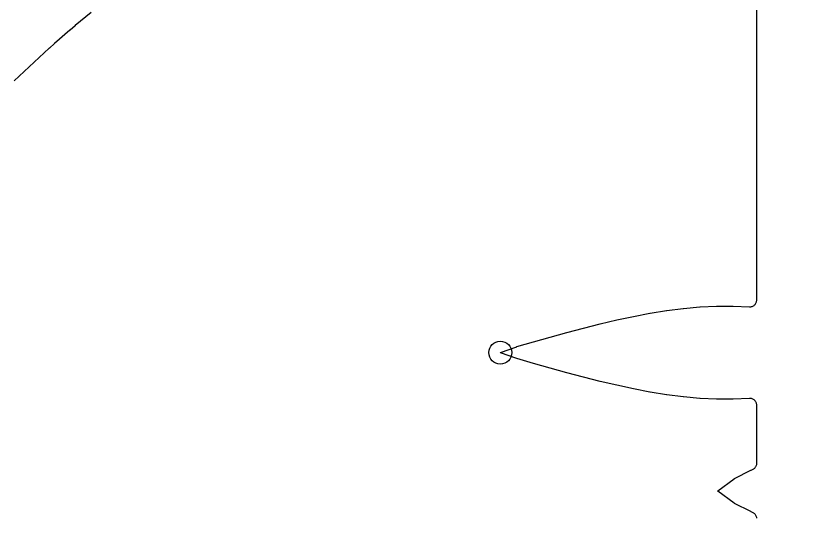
# Model space of a CAD drawing. Header units: millimetres. Extents: x -68 to 68, y -68 to 68.
# Drawn here: x -27.84 to 0.99, y 32.53 to 50.46 of the extents above; entities that cross this region are included whole.
import ezdxf

# ---------------------------------------------------------------- set-up
doc = ezdxf.new("R2010")
doc.units = ezdxf.units.MM
doc.layers.add('CUT_INNER', color=6, linetype='Continuous')
doc.layers.add('ENGRAVE', color=7, linetype='Continuous')

msp = doc.modelspace()

# ---------------------------------------------------------------- linework, layer by layer
at = {"layer": 'CUT_INNER'}
for points in [[(-1.3692, 32.5191), (-1.3728, 32.5434), (-1.3788, 32.5672), (-1.387, 32.5903), (-1.3975, 32.6125), (-1.4102, 32.6335), (-1.4248, 32.6532), (-1.4413, 32.6714), (-1.4595, 32.6879), (-1.4792, 32.7025), (-1.5002, 32.7151), (-1.5224, 32.7256), (-1.5746, 32.7472), (-1.5834, 32.7512), (-2.1692, 33.0486), (-2.1738, 33.0511), (-2.1781, 33.0541), (-2.7637, 33.4875), (-2.7682, 33.4912), (-2.7637, 33.4948), (-2.1781, 33.9283), (-2.1738, 33.9312), (-2.1692, 33.9338), (-1.5834, 34.2311), (-1.5746, 34.2352), (-1.5224, 34.2568), (-1.5002, 34.2673), (-1.4792, 34.2799), (-1.4595, 34.2945), (-1.4413, 34.311), (-1.4248, 34.3291), (-1.4102, 34.3489), (-1.3975, 34.3699), (-1.387, 34.3921), (-1.3788, 34.4152), (-1.3728, 34.439), (-1.3692, 34.4633), (-1.368, 34.4878), (-1.368, 36.5513), (-1.3693, 36.5766), (-1.3731, 36.6016), (-1.3794, 36.6261), (-1.3882, 36.6498), (-1.3993, 36.6725), (-1.4127, 36.694), (-1.4282, 36.714), (-1.4456, 36.7324), (-1.4647, 36.7489), (-1.4855, 36.7633), (-1.5076, 36.7756), (-1.5308, 36.7856), (-1.5549, 36.7933), (-1.5797, 36.7984), (-1.6048, 36.801), (-1.6301, 36.801), (-2.208, 36.773), (-2.2142, 36.7728), (-2.803, 36.7733), (-2.8087, 36.7734), (-3.398, 36.801), (-3.4033, 36.8014), (-3.9931, 36.854), (-3.9978, 36.8545), (-4.5881, 36.9298), (-4.5923, 36.9304), (-5.1832, 37.026), (-5.1868, 37.0266), (-5.7783, 37.1398), (-5.7812, 37.1404), (-6.3734, 37.2685), (-6.3757, 37.2691), (-6.9684, 37.4095), (-6.9703, 37.41), (-7.5634, 37.56), (-7.5648, 37.5604), (-8.1579, 37.7176), (-8.7528, 37.8806), (-9.3478, 38.0481), (-9.3491, 38.0485), (-9.9397, 38.2215), (-9.9468, 38.2238), (-10.532, 38.4342), (-10.5372, 38.4363), (-10.532, 38.4385), (-9.9468, 38.6488), (-9.9397, 38.6511), (-9.3491, 38.8241), (-9.3478, 38.8245), (-8.7545, 38.9915), (-8.1599, 39.1545), (-7.5648, 39.3122), (-7.5634, 39.3126), (-6.9703, 39.4627), (-6.9684, 39.4631), (-6.3757, 39.6036), (-6.3734, 39.6041), (-5.7812, 39.7322), (-5.7783, 39.7329), (-5.1868, 39.846), (-5.1832, 39.8467), (-4.5923, 39.9422), (-4.5881, 39.9428), (-3.9978, 40.0182), (-3.9931, 40.0187), (-3.4033, 40.0713), (-3.398, 40.0716), (-2.8087, 40.0992), (-2.803, 40.0994), (-2.2142, 40.0998), (-2.208, 40.0997), (-1.6301, 40.0716), (-1.6048, 40.0716), (-1.5797, 40.0742), (-1.5549, 40.0794), (-1.5308, 40.087), (-1.5076, 40.097), (-1.4855, 40.1093), (-1.4647, 40.1238), (-1.4456, 40.1403), (-1.4282, 40.1586), (-1.4127, 40.1786), (-1.3993, 40.2001), (-1.3882, 40.2228), (-1.3794, 40.2465), (-1.3731, 40.271), (-1.3693, 40.296), (-1.368, 40.3213), (-1.368, 59.2249)], [(-25.1624, 50.5915), (-25.3512, 50.4375), (-25.3524, 50.4365), (-25.5403, 50.2813), (-25.5414, 50.2804), (-25.7284, 50.124), (-25.7296, 50.1231), (-25.9155, 49.9656), (-25.9167, 49.9646), (-26.1017, 49.806), (-26.1028, 49.805), (-26.2869, 49.6453), (-26.288, 49.6443), (-26.4711, 49.4834), (-26.4722, 49.4824), (-26.6543, 49.3204), (-26.6554, 49.3194), (-26.8364, 49.1563), (-26.8376, 49.1553), (-27.0176, 48.9911), (-27.0188, 48.9901), (-27.1978, 48.8248), (-27.1989, 48.8237), (-27.3769, 48.6573), (-27.3781, 48.6563), (-27.555, 48.4888), (-27.5562, 48.4878), (-27.7321, 48.3192), (-27.7332, 48.3181), (-27.9081, 48.1485)]]:
    msp.add_lwpolyline(points, dxfattribs=at)
at = {"layer": 'ENGRAVE'}
for centre, radius in [((0, 19.5457), 45.1196), ((-10.538, 38.4363), 0.4104)]:
    msp.add_circle(centre, radius, dxfattribs=at)

doc.saveas('drawing.dxf')
